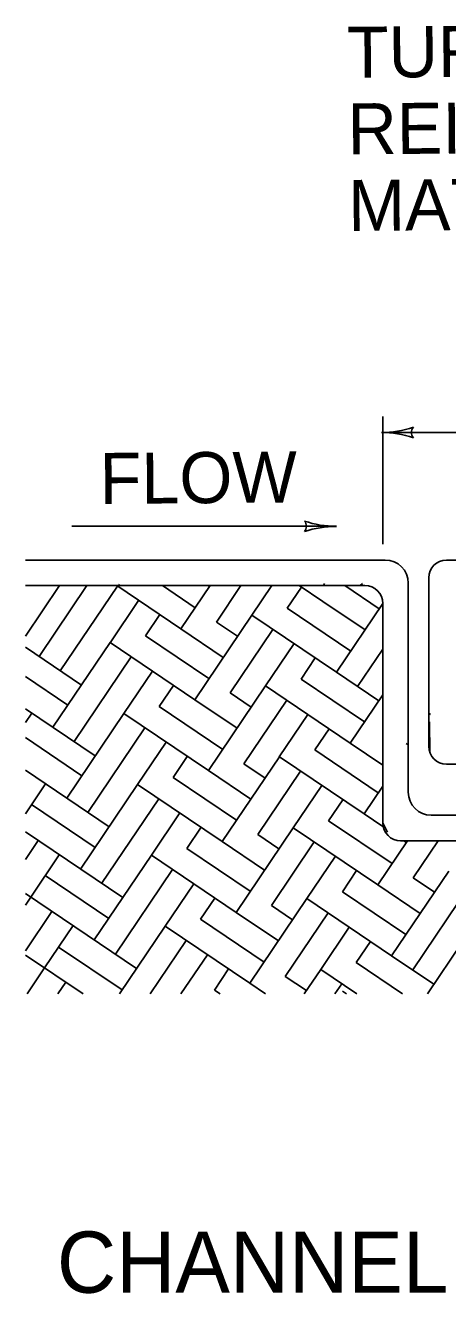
# Model space of a CAD drawing. Extents: x 1000 to 1036.3, y 1000 to 1022.
# Drawn here: x 1029.518 to 1031.172, y 1009.968 to 1014.937 of the extents above; entities that cross this region are included whole.
import ezdxf

# ---------------------------------------------------------------- set-up
doc = ezdxf.new("R2010")
doc.units = 0
doc.layers.add('Level 1', color=7, linetype='Continuous')

msp = doc.modelspace()

# ---------------------------------------------------------------- linework, layer by layer
at = {"layer": 'Level 1'}
for p, q in [((1030.9179, 1012.9049), (1030.9179, 1013.4049)), ((1030.9179, 1013.3424), (1031.2869, 1013.3424)), ((1029.6996, 1012.9745), (1030.7362, 1012.9745)), ((1029.5179, 1012.8424), (1030.9279, 1012.8424)), ((1031.1679, 1012.8424), (1033.5179, 1012.8424)), ((1029.5179, 1012.7424), (1030.8479, 1012.7424)), ((1029.5179, 1012.5446), (1029.6512, 1012.7424)), ((1029.5719, 1012.4647), (1029.7591, 1012.7424)), ((1029.6548, 1012.4088), (1029.8785, 1012.7404)), ((1029.8756, 1012.7424), (1030.1272, 1012.5726)), ((1029.8879, 1012.7424), (1029.8821, 1012.7462)), ((1030.0545, 1012.7424), (1030.1831, 1012.6556)), ((1030.1272, 1012.5726), (1030.2417, 1012.7424)), ((1030.2332, 1012.7424), (1030.239, 1012.7384)), ((1030.2661, 1012.5996), (1030.3623, 1012.7424)), ((1030.4048, 1012.6266), (1030.4829, 1012.7424)), ((1030.5437, 1012.6536), (1030.5996, 1012.7365)), ((1030.5909, 1012.7424), (1030.6825, 1012.6806)), ((1030.6861, 1012.7424), (1030.6901, 1012.7502)), ((1030.7017, 1012.7424), (1030.7014, 1012.7428)), ((1030.7697, 1012.7424), (1030.9043, 1012.6516)), ((1030.8299, 1012.7424), (1030.8381, 1012.7502)), ((1031.0179, 1011.9324), (1031.0179, 1012.7524)), ((1031.0979, 1012.1124), (1031.0979, 1012.7724)), ((1029.8495, 1012.5186), (1029.9613, 1012.6845)), ((1030.6825, 1012.6806), (1030.8483, 1012.5687)), ((1029.9883, 1012.5456), (1030.0443, 1012.6286)), ((1030.1812, 1012.295), (1030.4049, 1012.6266)), ((1030.4049, 1012.6266), (1030.7365, 1012.4029)), ((1030.5438, 1012.6536), (1030.7924, 1012.4858)), ((1030.7365, 1012.4029), (1030.9179, 1012.6718)), ((1030.9179, 1011.8124), (1030.9179, 1012.6724)), ((1030.266, 1012.5996), (1030.3489, 1012.5437)), ((1029.9885, 1012.5457), (1030.2371, 1012.3779)), ((1030.1271, 1012.5726), (1030.293, 1012.4607)), ((1030.32, 1012.322), (1030.4878, 1012.5707)), ((1029.5179, 1012.5011), (1029.7377, 1012.3528)), ((1029.6258, 1012.187), (1029.8495, 1012.5187)), ((1029.8495, 1012.5187), (1030.1812, 1012.295)), ((1030.4588, 1012.3489), (1030.5706, 1012.5148)), ((1030.8194, 1012.347), (1030.9179, 1012.4929)), ((1029.7088, 1012.1311), (1029.9325, 1012.4627)), ((1030.5976, 1012.3759), (1030.6536, 1012.4588)), ((1029.5179, 1012.3857), (1029.6842, 1012.2735)), ((1029.9034, 1012.241), (1030.0153, 1012.4068)), ((1030.7365, 1012.4029), (1030.9023, 1012.291)), ((1030.0423, 1012.268), (1030.0982, 1012.3509)), ((1030.2351, 1012.0173), (1030.4588, 1012.3489)), ((1030.4588, 1012.3489), (1030.7905, 1012.1252)), ((1030.5978, 1012.3759), (1030.8464, 1012.2082)), ((1030.1811, 1012.295), (1030.347, 1012.1831)), ((1030.32, 1012.3219), (1030.4029, 1012.266)), ((1030.374, 1012.0443), (1030.5418, 1012.293)), ((1030.7905, 1012.1252), (1030.9179, 1012.3141)), ((1029.5179, 1012.2598), (1029.7916, 1012.0752)), ((1029.5179, 1012.2059), (1029.5429, 1012.243)), ((1029.6798, 1011.9093), (1029.9035, 1012.241)), ((1029.9035, 1012.241), (1030.2351, 1012.0173)), ((1030.0424, 1012.268), (1030.2911, 1012.1002)), ((1030.5127, 1012.0713), (1030.6246, 1012.2371)), ((1031.1054, 1012.2377), (1031.0979, 1012.2426)), ((1029.7627, 1011.8534), (1029.9864, 1012.1851)), ((1030.6516, 1012.0982), (1030.7075, 1012.1812)), ((1031.102, 1012.0886), (1031.1012, 1012.2083)), ((1029.5179, 1012.1465), (1029.7391, 1011.9972)), ((1029.9574, 1011.9633), (1030.0693, 1012.1292)), ((1030.6517, 1012.0983), (1030.9004, 1011.9305)), ((1030.7905, 1012.1252), (1030.9179, 1012.0393)), ((1031.0179, 1012.1178), (1031.0092, 1012.1234)), ((1030.0963, 1011.9903), (1030.1522, 1012.0732)), ((1030.2891, 1011.7396), (1030.5128, 1012.0713)), ((1030.3739, 1012.0443), (1030.4569, 1011.9883)), ((1030.5128, 1012.0713), (1030.8445, 1011.8476)), ((1031.1679, 1012.0424), (1031.9279, 1012.0424)), ((1029.5179, 1012.0186), (1029.8456, 1011.7975)), ((1030.0964, 1011.9903), (1030.345, 1011.8226)), ((1030.2351, 1012.0173), (1030.4009, 1011.9054)), ((1030.428, 1011.7666), (1030.5957, 1012.0153)), ((1029.5179, 1011.8482), (1029.5969, 1011.9653)), ((1029.7338, 1011.6317), (1029.9575, 1011.9633)), ((1029.9575, 1011.9633), (1030.2891, 1011.7396)), ((1030.5667, 1011.7936), (1030.6786, 1011.9594)), ((1030.8445, 1011.8476), (1030.9179, 1011.9564)), ((1029.5423, 1011.8844), (1029.7911, 1011.7166)), ((1029.8167, 1011.5757), (1030.0404, 1011.9074)), ((1030.7056, 1011.8206), (1030.7615, 1011.9035)), ((1030.0114, 1011.6856), (1030.1233, 1011.8515)), ((1030.8445, 1011.8476), (1030.9179, 1011.798)), ((1031.1079, 1011.8424), (1031.9279, 1011.8424)), ((1030.1502, 1011.7126), (1030.2062, 1011.7956)), ((1030.3431, 1011.462), (1030.5668, 1011.7936)), ((1030.5668, 1011.7936), (1030.8984, 1011.5699)), ((1030.7057, 1011.8206), (1030.9544, 1011.6528)), ((1030.9361, 1011.7763), (1030.9179, 1011.8131)), ((1029.5179, 1011.7773), (1029.8996, 1011.5198)), ((1029.5179, 1011.6694), (1029.5679, 1011.7436)), ((1030.289, 1011.7396), (1030.4549, 1011.6277)), ((1030.4279, 1011.7666), (1030.5108, 1011.7107)), ((1030.482, 1011.4889), (1030.6497, 1011.7377)), ((1030.8984, 1011.5699), (1031.0147, 1011.7424)), ((1030.9879, 1011.7424), (1032.0479, 1011.7424)), ((1031.0004, 1011.7424), (1031.0102, 1011.7357)), ((1031.0373, 1011.5969), (1031.1354, 1011.7424)), ((1029.539, 1011.5218), (1029.6508, 1011.6876)), ((1029.7877, 1011.354), (1030.0114, 1011.6857)), ((1030.0114, 1011.6857), (1030.3431, 1011.462)), ((1030.1504, 1011.7127), (1030.399, 1011.5449)), ((1030.6207, 1011.5159), (1030.7326, 1011.6818)), ((1029.596, 1011.6063), (1029.8447, 1011.4385)), ((1029.8707, 1011.2981), (1030.0944, 1011.6297)), ((1030.7596, 1011.5429), (1030.8155, 1011.6258)), ((1030.9524, 1011.2922), (1031.1761, 1011.6239)), ((1031.0372, 1011.5969), (1031.1202, 1011.5409)), ((1029.5179, 1011.536), (1029.9536, 1011.2422)), ((1030.0653, 1011.408), (1030.1772, 1011.5738)), ((1030.7597, 1011.5429), (1031.0083, 1011.3752)), ((1030.8984, 1011.5699), (1031.0642, 1011.458)), ((1031.0353, 1011.2363), (1031.259, 1011.5679)), ((1029.5179, 1011.4904), (1029.539, 1011.5218)), ((1030.2042, 1011.435), (1030.2602, 1011.5179)), ((1030.3971, 1011.1843), (1030.6208, 1011.5159)), ((1030.4819, 1011.4889), (1030.5648, 1011.433)), ((1030.6208, 1011.5159), (1030.9524, 1011.2922)), ((1029.5179, 1011.3117), (1029.6219, 1011.4659)), ((1030.2043, 1011.435), (1030.453, 1011.2672)), ((1030.343, 1011.4619), (1030.5089, 1011.3501)), ((1030.5359, 1011.2113), (1030.7037, 1011.46)), ((1029.593, 1011.2441), (1029.7048, 1011.4099)), ((1029.8862, 1011.1424), (1030.0654, 1011.408)), ((1030.0654, 1011.408), (1030.3971, 1011.1843)), ((1030.6747, 1011.2382), (1030.7865, 1011.4041)), ((1030.0069, 1011.1424), (1030.1483, 1011.352)), ((1030.8135, 1011.2652), (1030.8695, 1011.3482)), ((1031.0926, 1011.1424), (1031.2301, 1011.3462)), ((1029.5179, 1011.2948), (1029.7438, 1011.1424)), ((1029.6481, 1011.3259), (1029.8969, 1011.1581)), ((1030.1275, 1011.1424), (1030.2312, 1011.2962)), ((1030.9524, 1011.2922), (1031.1182, 1011.1803)), ((1029.5244, 1011.1424), (1029.593, 1011.2441)), ((1030.2582, 1011.1573), (1030.3141, 1011.2402)), ((1030.61, 1011.1424), (1030.6747, 1011.2383)), ((1030.6747, 1011.2383), (1030.8169, 1011.1424)), ((1030.8137, 1011.2653), (1030.9958, 1011.1424)), ((1029.6449, 1011.1424), (1029.6759, 1011.1882)), ((1030.397, 1011.1843), (1030.4591, 1011.1424)), ((1030.5359, 1011.2113), (1030.6188, 1011.1553)), ((1030.2583, 1011.1573), (1030.2805, 1011.1424)), ((1030.7307, 1011.1424), (1030.7577, 1011.1823)), ((1030.7604, 1011.1529), (1030.776, 1011.1424))]:
    msp.add_line(p, q, dxfattribs=at)
for centre, radius, start, end in [((1030.9126, 1013.7333), 0.3909, 269.9878, 270), ((1030.9126, 1013.7333), 0.3909, 270, 288.6688), ((1030.9126, 1012.9514), 0.3909, 71.3472, 89.9939), ((1031.0613, 1013.3423), 0.0313, 138.7746, 220.8913), ((1030.5876, 1012.9745), 0.0313, 318.7746, 40.8913), ((1030.7362, 1012.5835), 0.3909, 90, 108.6688), ((1030.7362, 1013.3654), 0.3909, 251.3472, 269.9939), ((1030.7362, 1012.5835), 0.3909, 89.9878, 90), ((1030.9279, 1012.7524), 0.09, 0, 90), ((1031.1679, 1012.7724), 0.07, 90, 180), ((1030.8479, 1012.6724), 0.07, 0, 90), ((1031.1679, 1012.1124), 0.07, 180, 270), ((1031.1079, 1011.9324), 0.09, 180, 270), ((1030.9879, 1011.8124), 0.07, 180, 270)]:
    msp.add_arc(centre, radius, start, end, dxfattribs=at)

# ---------------------------------------------------------------- texts
for s, p in [('TURF', (1030.7781, 1014.7317)), ('REINFORCEMENT', (1030.7805, 1014.4317)), ('MAT', (1030.783, 1014.1317)), ('FLOW', (1029.8096, 1013.062))]:
    msp.add_text(s, height=0.2, rotation=0.4607, dxfattribs=at).set_placement(p)
msp.add_text('CHANNEL CHECK SLOT', height=0.24, dxfattribs=at).set_placement((1029.6416, 1009.9715))

doc.saveas('drawing.dxf')
